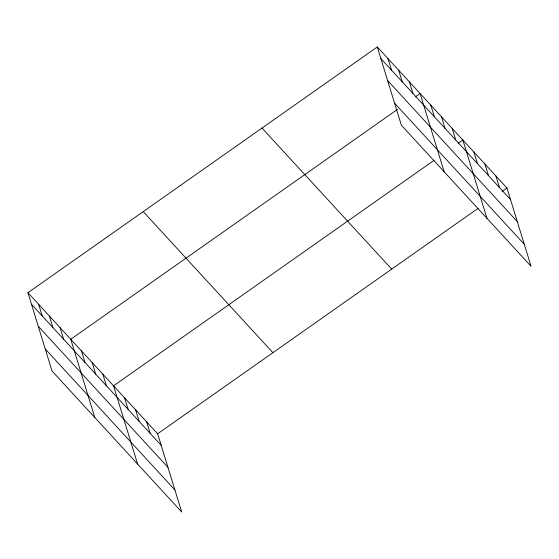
<?xml version="1.0" encoding="UTF-8"?>
<svg xmlns="http://www.w3.org/2000/svg" width="559" height="559" viewBox="0 0 559 559"><rect width="100%" height="100%" fill="white"/><g stroke="black" fill="none" stroke-linecap="round" stroke-linejoin="round"><path stroke-width="0.84" d="M27.95 292.713L157.638 433.784L181.71 512.037L52.022 370.973L27.95 292.713L377.29 46.963L506.978 188.027L531.05 266.287L401.362 125.216L377.29 46.963M397.442 109.445L70.748 339.264L94.82 417.524M415.281 96.896L420.089 93.514L444.16 171.774M434.064 160.342L113.54 385.815L137.619 464.075M458.08 143.446L462.88 140.064L486.959 218.324M157.638 433.784L478.155 208.304M502.171 191.409L506.978 188.027M380.854 58.555L510.542 199.619M387.625 80.552L517.313 221.623M394.598 103.219L524.279 244.283M262.01 128.06L391.691 269.131M143.23 211.616L272.918 352.68M31.514 304.306L161.202 445.369M38.285 326.302L167.973 467.373M45.258 348.97L174.946 490.033M495.952 176.036L499.515 187.628M484.926 164.046L488.496 175.638M473.906 152.055L477.47 163.647M452.182 128.43L455.746 140.023M441.484 116.789L445.048 128.381M430.786 105.155L434.35 116.747M409.384 81.88L412.954 93.472M398.686 70.238L402.256 81.831M387.988 58.604L391.552 70.189M146.612 421.786L150.175 433.379M135.592 409.796L139.156 421.388M124.566 397.805L128.13 409.398M102.842 374.181L106.413 385.773M92.144 362.539L95.708 374.132M81.446 350.905L85.01 362.498M60.051 327.63L63.614 339.222M49.346 315.989L52.916 327.581M38.648 304.355L42.211 315.94"/></g></svg>
